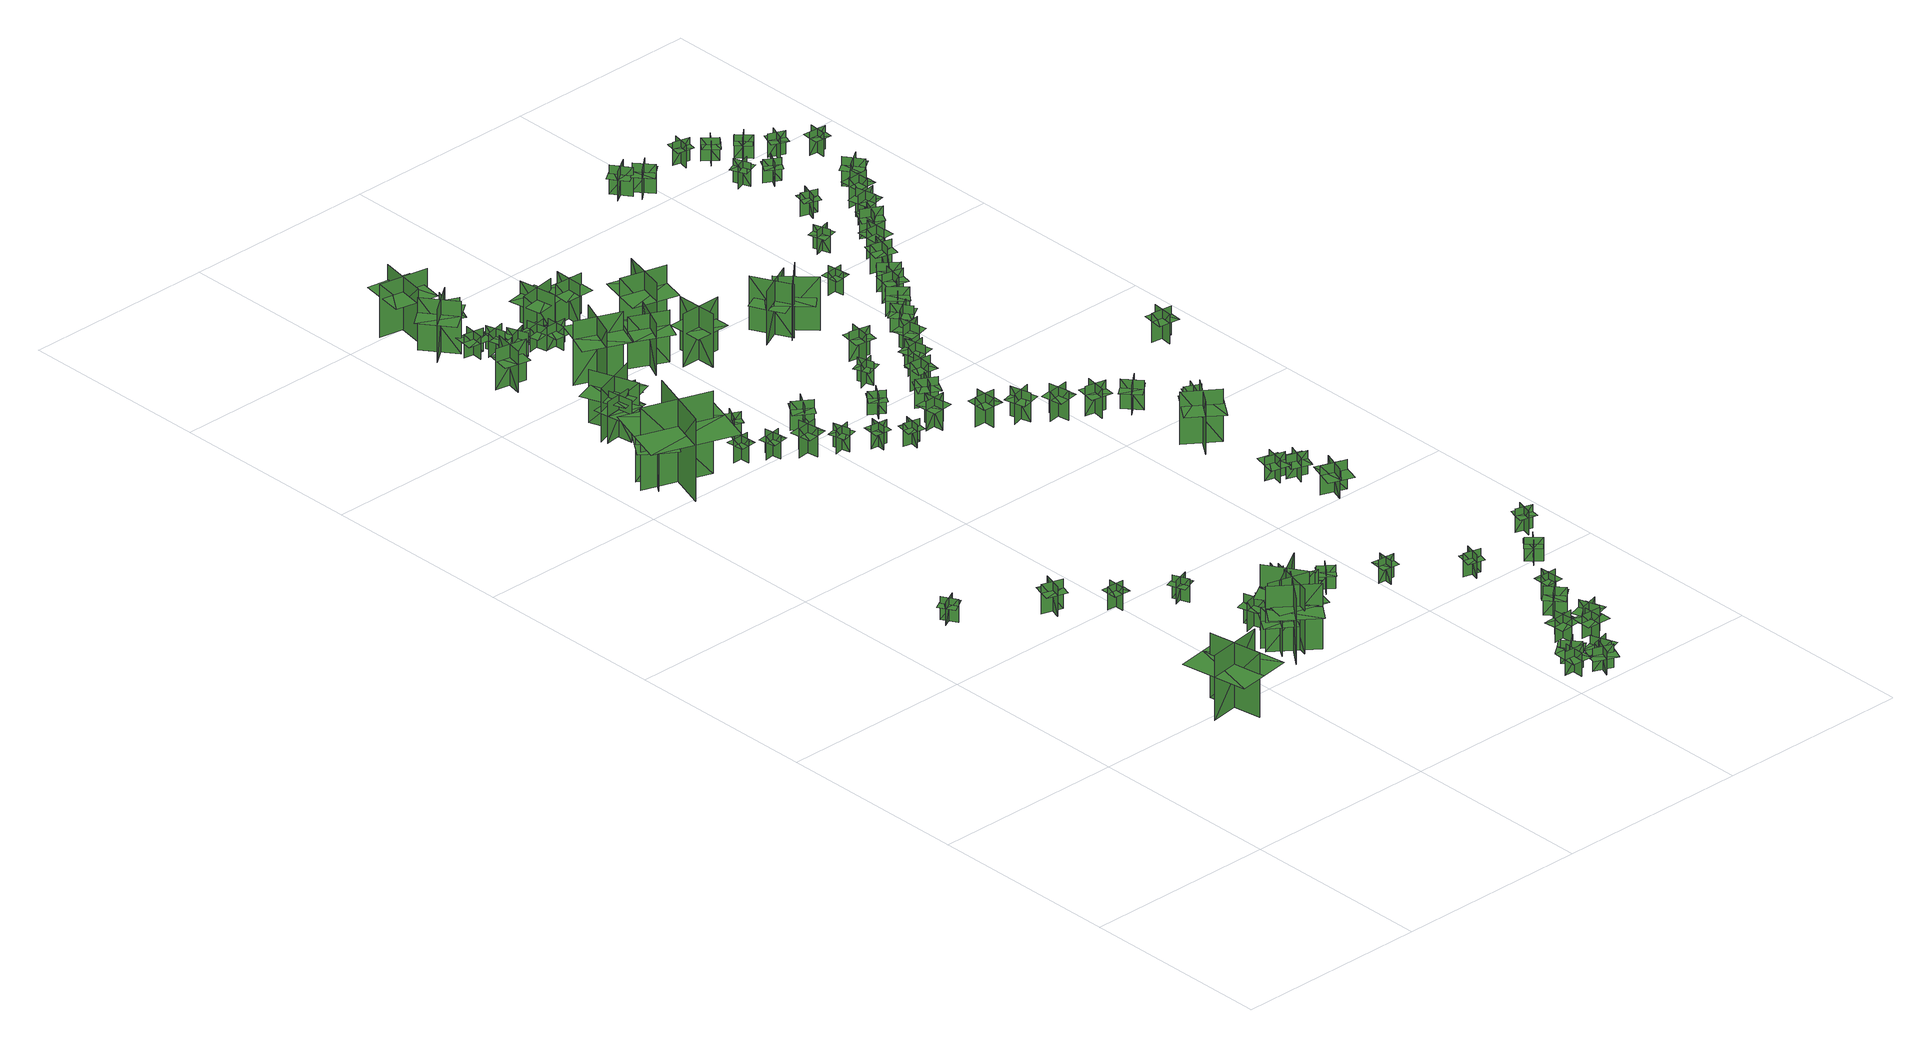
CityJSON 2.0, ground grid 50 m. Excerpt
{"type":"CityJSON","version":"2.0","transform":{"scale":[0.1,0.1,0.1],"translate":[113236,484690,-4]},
"CityObjects":{
"tree1":{"type":"SolitaryVegetationObject","geometry":[{"type":"MultiSurface","lod":"1","boundaries":[[[0,1,2]],[[0,2,3]],[[4,5,6]],[[4,6,7]],[[8,9,10]],[[8,10,11]],[[8,11,12]],[[8,12,13]]]}]},
"tree2":{"type":"SolitaryVegetationObject","geometry":[{"type":"MultiSurface","lod":"1","boundaries":[[[14,15,16]],[[14,16,17]],[[18,19,20]],[[18,20,21]],[[22,23,24]],[[22,24,25]],[[22,25,26]],[[22,26,27]]]}]},
"tree3":{"type":"SolitaryVegetationObject","geometry":[{"type":"MultiSurface","lod":"1","boundaries":[[[28,29,30]],[[28,30,31]],[[32,33,34]],[[32,34,35]],[[36,37,38]],[[36,38,39]],[[36,39,40]],[[36,40,41]]]}]},
"tree4":{"type":"SolitaryVegetationObject","geometry":[{"type":"MultiSurface","lod":"1","boundaries":[[[42,43,44]],[[42,44,45]],[[46,47,48]],[[46,48,49]],[[50,51,52]],[[50,52,53]],[[50,53,54]],[[50,54,55]]]}]},
"tree5":{"type":"SolitaryVegetationObject","geometry":[{"type":"MultiSurface","lod":"1","boundaries":[[[56,57,58]],[[56,58,59]],[[60,61,62]],[[60,62,63]],[[64,65,66]],[[64,66,67]],[[64,67,68]],[[64,68,69]]]}]},
"tree6":{"type":"SolitaryVegetationObject","geometry":[{"type":"MultiSurface","lod":"1","boundaries":[[[70,71,72]],[[70,72,73]],[[74,75,76]],[[74,76,77]],[[78,79,80]],[[78,80,81]],[[78,81,82]],[[78,82,83]]]}]},
"tree7":{"type":"SolitaryVegetationObject","geometry":[{"type":"MultiSurface","lod":"1","boundaries":[[[84,85,86]],[[84,86,87]],[[88,89,90]],[[88,90,91]],[[92,93,94]],[[92,94,95]],[[92,93,96]],[[92,96,97]]]}]},
"tree8":{"type":"SolitaryVegetationObject","geometry":[{"type":"MultiSurface","lod":"1","boundaries":[[[98,99,100]],[[98,100,101]],[[102,103,104]],[[102,104,105]],[[106,107,108]],[[106,108,109]],[[106,107,110]],[[106,110,111]]]}]},
"tree9":{"type":"SolitaryVegetationObject","geometry":[{"type":"MultiSurface","lod":"1","boundaries":[[[112,113,114]],[[112,114,115]],[[116,117,118]],[[116,118,119]],[[120,121,122]],[[120,122,123]],[[120,123,124]],[[120,124,125]]]}]},
"tree10":{"type":"SolitaryVegetationObject","geometry":[{"type":"MultiSurface","lod":"1","boundaries":[[[126,127,128]],[[126,128,129]],[[130,131,132]],[[130,132,133]],[[134,135,136]],[[134,136,137]],[[134,135,138]],[[134,138,139]]]}]},
"tree11":{"type":"SolitaryVegetationObject","geometry":[{"type":"MultiSurface","lod":"1","boundaries":[[[140,141,142]],[[140,142,143]],[[144,145,146]],[[144,146,147]],[[148,149,150]],[[148,150,151]],[[148,151,152]],[[148,152,153]]]}]},
"tree12":{"type":"SolitaryVegetationObject","geometry":[{"type":"MultiSurface","lod":"1","boundaries":[[[154,155,156]],[[154,156,157]],[[158,159,160]],[[158,160,161]],[[162,163,164]],[[162,164,165]],[[162,163,166]],[[162,166,167]]]}]},
"tree13":{"type":"SolitaryVegetationObject","geometry":[{"type":"MultiSurface","lod":"1","boundaries":[[[168,169,170]],[[168,170,171]],[[172,173,174]],[[172,174,175]],[[176,177,178]],[[176,178,179]],[[176,179,180]],[[176,180,181]]]}]},
"tree14":{"type":"SolitaryVegetationObject","geometry":[{"type":"MultiSurface","lod":"1","boundaries":[[[182,183,184]],[[182,184,185]],[[186,187,188]],[[186,188,189]],[[190,191,192]],[[190,192,193]],[[190,191,194]],[[190,194,195]]]}]},
"tree15":{"type":"SolitaryVegetationObject","geometry":[{"type":"MultiSurface","lod":"1","boundaries":[[[196,197,198]],[[196,198,199]],[[200,201,202]],[[200,202,203]],[[204,205,206]],[[204,206,207]],[[204,207,208]],[[204,208,209]]]}]},
"tree16":{"type":"SolitaryVegetationObject","geometry":[{"type":"MultiSurface","lod":"1","boundaries":[[[210,211,212]],[[210,212,213]],[[214,215,216]],[[214,216,217]],[[218,219,220]],[[218,220,221]],[[218,221,222]],[[218,222,223]]]}]},
"tree17":{"type":"SolitaryVegetationObject","geometry":[{"type":"MultiSurface","lod":"1","boundaries":[[[224,225,226]],[[224,226,227]],[[228,229,230]],[[228,230,231]],[[232,233,234]],[[232,234,235]],[[232,235,236]],[[232,236,237]]]}]},
"tree18":{"type":"SolitaryVegetationObject","geometry":[{"type":"MultiSurface","lod":"1","boundaries":[[[238,239,240]],[[238,240,241]],[[242,243,244]],[[242,244,245]],[[246,247,248]],[[246,248,249]],[[246,249,250]],[[246,250,251]]]}]},
"tree19":{"type":"SolitaryVegetationObject","geometry":[{"type":"MultiSurface","lod":"1","boundaries":[[[252,253,254]],[[252,254,255]],[[256,257,258]],[[256,258,259]],[[260,261,262]],[[260,262,263]],[[260,263,264]],[[260,264,265]]]}]},
"tree20":{"type":"SolitaryVegetationObject","geometry":[{"type":"MultiSurface","lod":"1","boundaries":[[[266,267,268]],[[266,268,269]],[[270,271,272]],[[270,272,273]],[[274,275,276]],[[274,276,277]],[[274,277,278]],[[274,278,279]]]}]},
"tree21":{"type":"SolitaryVegetationObject","geometry":[{"type":"MultiSurface","lod":"1","boundaries":[[[280,281,282]],[[280,282,283]],[[284,285,286]],[[284,286,287]],[[288,289,290]],[[288,290,291]],[[288,291,292]],[[288,292,293]]]}]},
"tree22":{"type":"SolitaryVegetationObject","geometry":[{"type":"MultiSurface","lod":"1","boundaries":[[[294,295,296]],[[294,296,297]],[[298,299,300]],[[298,300,301]],[[302,303,304]],[[302,304,305]],[[302,305,306]],[[302,306,307]]]}]},
"tree23":{"type":"SolitaryVegetationObject","geometry":[{"type":"MultiSurface","lod":"1","boundaries":[[[308,309,310]],[[308,310,311]],[[312,313,314]],[[312,314,315]],[[316,317,318]],[[316,318,319]],[[316,319,320]],[[316,320,321]]]}]},
"tree24":{"type":"SolitaryVegetationObject","geometry":[{"type":"MultiSurface","lod":"1","boundaries":[[[322,323,324]],[[322,324,325]],[[326,327,328]],[[326,328,329]],[[330,331,332]],[[330,332,333]],[[330,333,334]],[[330,334,335]]]}]},
"tree25":{"type":"SolitaryVegetationObject","geometry":[{"type":"MultiSurface","lod":"1","boundaries":[[[336,337,338]],[[336,338,339]],[[340,341,342]],[[340,342,343]],[[344,345,346]],[[344,346,347]],[[344,347,348]],[[344,348,349]]]}]},
"tree26":{"type":"SolitaryVegetationObject","geometry":[{"type":"MultiSurface","lod":"1","boundaries":[[[350,351,352]],[[350,352,353]],[[354,355,356]],[[354,356,357]],[[358,359,360]],[[358,360,361]],[[358,361,362]],[[358,362,363]]]}]},
"tree27":{"type":"SolitaryVegetationObject","geometry":[{"type":"MultiSurface","lod":"1","boundaries":[[[364,365,366]],[[364,366,367]],[[368,369,370]],[[368,370,371]],[[372,373,374]],[[372,374,375]],[[372,375,376]],[[372,376,377]]]}]},
"tree28":{"type":"SolitaryVegetationObject","geometry":[{"type":"MultiSurface","lod":"1","boundaries":[[[378,379,380]],[[378,380,381]],[[382,383,384]],[[382,384,385]],[[386,387,388]],[[386,388,389]],[[386,389,390]],[[386,390,391]]]}]},
"tree29":{"type":"SolitaryVegetationObject","geometry":[{"type":"MultiSurface","lod":"1","boundaries":[[[392,393,394]],[[392,394,395]],[[396,397,398]],[[396,398,399]],[[400,401,402]],[[400,402,403]],[[400,403,404]],[[400,404,405]]]}]},
"tree30":{"type":"SolitaryVegetationObject","geometry":[{"type":"MultiSurface","lod":"1","boundaries":[[[406,407,408]],[[406,408,409]],[[410,411,412]],[[410,412,413]],[[414,415,416]],[[414,416,417]],[[414,417,418]],[[414,418,419]]]}]},
"tree31":{"type":"SolitaryVegetationObject","geometry":[{"type":"MultiSurface","lod":"1","boundaries":[[[420,421,422]],[[420,422,423]],[[424,425,426]],[[424,426,427]],[[428,429,430]],[[428,430,431]],[[428,431,432]],[[428,432,433]]]}]},
"tree32":{"type":"SolitaryVegetationObject","geometry":[{"type":"MultiSurface","lod":"1","boundaries":[[[434,435,436]],[[434,436,437]],[[438,439,440]],[[438,440,441]],[[442,443,444]],[[442,444,445]],[[442,445,446]],[[442,446,447]]]}]},
"tree33":{"type":"SolitaryVegetationObject","geometry":[{"type":"MultiSurface","lod":"1","boundaries":[[[448,449,450]],[[448,450,451]],[[452,453,454]],[[452,454,455]],[[456,457,458]],[[456,458,459]],[[456,459,460]],[[456,460,461]]]}]},
"tree34":{"type":"SolitaryVegetationObject","geometry":[{"type":"MultiSurface","lod":"1","boundaries":[[[462,463,464]],[[462,464,465]],[[466,467,468]],[[466,468,469]],[[470,471,472]],[[470,472,473]],[[470,473,474]],[[470,474,475]]]}]},
"tree35":{"type":"SolitaryVegetationObject","geometry":[{"type":"MultiSurface","lod":"1","boundaries":[[[476,477,478]],[[476,478,479]],[[480,481,482]],[[480,482,483]],[[484,485,486]],[[484,486,487]],[[484,487,488]],[[484,488,489]]]}]},
"tree36":{"type":"SolitaryVegetationObject","geometry":[{"type":"MultiSurface","lod":"1","boundaries":[[[490,491,492]],[[490,492,493]],[[494,495,496]],[[494,496,497]],[[498,499,500]],[[498,500,501]],[[498,501,502]],[[498,502,503]]]}]},
"tree37":{"type":"SolitaryVegetationObject","geometry":[{"type":"MultiSurface","lod":"1","boundaries":[[[504,505,506]],[[504,506,507]],[[508,509,510]],[[508,510,511]],[[512,513,514]],[[512,514,515]],[[512,515,516]],[[512,516,517]]]}]},
"tree38":{"type":"SolitaryVegetationObject","geometry":[{"type":"MultiSurface","lod":"1","boundaries":[[[518,519,520]],[[518,520,521]],[[522,523,524]],[[522,524,525]],[[526,527,528]],[[526,528,529]],[[526,529,530]],[[526,530,531]]]}]},
"tree39":{"type":"SolitaryVegetationObject","geometry":[{"type":"MultiSurface","lod":"1","boundaries":[[[532,533,534]],[[532,534,535]],[[536,537,538]],[[536,538,539]],[[540,541,542]],[[540,542,543]],[[540,543,544]],[[540,544,545]]]}]},
"tree40":{"type":"SolitaryVegetationObject","geometry":[{"type":"MultiSurface","lod":"1","boundaries":[[[546,547,548]],[[546,548,549]],[[550,551,552]],[[550,552,553]],[[554,555,556]],[[554,556,557]],[[554,557,558]],[[554,558,559]]]}]},
"tree41":{"type":"SolitaryVegetationObject","geometry":[{"type":"MultiSurface","lod":"1","boundaries":[[[560,561,562]],[[560,562,563]],[[564,565,566]],[[564,566,567]],[[568,569,570]],[[568,570,571]],[[568,571,572]],[[568,572,573]]]}]},
"tree42":{"type":"SolitaryVegetationObject","geometry":[{"type":"MultiSurface","lod":"1","boundaries":[[[574,575,576]],[[574,576,577]],[[578,579,580]],[[578,580,581]],[[582,583,584]],[[582,584,585]],[[582,585,586]],[[582,586,587]]]}]},
"tree43":{"type":"SolitaryVegetationObject","geometry":[{"type":"MultiSurface","lod":"1","boundaries":[[[588,589,590]],[[588,590,591]],[[592,593,594]],[[592,594,595]],[[596,597,598]],[[596,598,599]],[[596,599,600]],[[596,600,601]]]}]},
"tree44":{"type":"SolitaryVegetationObject","geometry":[{"type":"MultiSurface","lod":"1","boundaries":[[[602,603,604]],[[602,604,605]],[[606,607,608]],[[606,608,609]],[[610,611,612]],[[610,612,613]],[[610,613,614]],[[610,614,615]]]}]},
"tree45":{"type":"SolitaryVegetationObject","geometry":[{"type":"MultiSurface","lod":"1","boundaries":[[[616,617,618]],[[616,618,619]],[[620,621,622]],[[620,622,623]],[[624,625,626]],[[624,626,627]],[[624,627,628]],[[624,628,629]]]}]},
"tree46":{"type":"SolitaryVegetationObject","geometry":[{"type":"MultiSurface","lod":"1","boundaries":[[[630,631,632]],[[630,632,633]],[[634,635,636]],[[634,636,637]],[[638,639,640]],[[638,640,641]],[[638,641,642]],[[638,642,643]]]}]},
"tree47":{"type":"SolitaryVegetationObject","geometry":[{"type":"MultiSurface","lod":"1","boundaries":[[[644,645,646]],[[644,646,647]],[[648,649,650]],[[648,650,651]],[[652,653,654]],[[652,654,655]],[[652,655,656]],[[652,656,657]]]}]},
"tree48":{"type":"SolitaryVegetationObject","geometry":[{"type":"MultiSurface","lod":"1","boundaries":[[[658,659,660]],[[658,660,661]],[[662,663,664]],[[662,664,665]],[[666,667,668]],[[666,668,669]],[[666,669,670]],[[666,670,671]]]}]},
"tree49":{"type":"SolitaryVegetationObject","geometry":[{"type":"MultiSurface","lod":"1","boundaries":[[[672,673,674]],[[672,674,675]],[[676,677,678]],[[676,678,679]],[[680,681,682]],[[680,682,683]],[[680,683,684]],[[680,684,685]]]}]},
"tree50":{"type":"SolitaryVegetationObject","geometry":[{"type":"MultiSurface","lod":"1","boundaries":[[[686,687,688]],[[686,688,689]],[[690,691,692]],[[690,692,693]],[[694,695,696]],[[694,696,697]],[[694,697,698]],[[694,698,699]]]}]},
"tree51":{"type":"SolitaryVegetationObject","geometry":[{"type":"MultiSurface","lod":"1","boundaries":[[[700,701,702]],[[700,702,703]],[[704,705,706]],[[704,706,707]],[[708,709,710]],[[708,710,711]],[[708,711,712]],[[708,712,713]]]}]},
"tree52":{"type":"SolitaryVegetationObject","geometry":[{"type":"MultiSurface","lod":"1","boundaries":[[[714,715,716]],[[714,716,717]],[[718,719,720]],[[718,720,721]],[[722,723,724]],[[722,724,725]],[[722,725,726]],[[722,726,727]]]}]},
"tree53":{"type":"SolitaryVegetationObject","geometry":[{"type":"MultiSurface","lod":"1","boundaries":[[[728,729,730]],[[728,730,731]],[[732,733,734]],[[732,734,735]],[[736,737,738]],[[736,738,739]],[[736,740,741]],[[736,741,737]]]}]},
"tree54":{"type":"SolitaryVegetationObject","geometry":[{"type":"MultiSurface","lod":"1","boundaries":[[[742,743,744]],[[742,744,745]],[[746,747,748]],[[746,748,749]],[[750,751,752]],[[750,752,753]],[[750,753,754]],[[750,754,755]]]}]},
"tree55":{"type":"SolitaryVegetationObject","geometry":[{"type":"MultiSurface","lod":"1","boundaries":[[[756,757,758]],[[756,758,759]],[[760,761,762]],[[760,762,763]],[[764,765,766]],[[764,766,767]],[[764,767,768]],[[764,768,769]]]}]},
"tree56":{"type":"SolitaryVegetationObject","geometry":[{"type":"MultiSurface","lod":"1","boundaries":[[[770,771,772]],[[770,772,773]],[[774,775,776]],[[774,776,777]],[[778,779,780]],[[778,780,781]],[[778,781,782]],[[778,782,783]]]}]},
"tree57":{"type":"SolitaryVegetationObject","geometry":[{"type":"MultiSurface","lod":"1","boundaries":[[[784,785,786]],[[784,786,787]],[[788,789,790]],[[788,790,791]],[[792,793,794]],[[792,794,795]],[[792,795,796]],[[792,796,797]]]}]},
"tree58":{"type":"SolitaryVegetationObject","geometry":[{"type":"MultiSurface","lod":"1","boundaries":[[[798,799,800]],[[798,800,801]],[[802,803,804]],[[802,804,805]],[[806,807,808]],[[806,808,809]],[[806,809,810]],[[806,810,811]]]}]},
"tree59":{"type":"SolitaryVegetationObject","geometry":[{"type":"MultiSurface","lod":"1","boundaries":[[[812,813,814]],[[812,814,815]],[[816,817,818]],[[816,818,819]],[[820,821,822]],[[820,822,823]],[[820,823,824]],[[820,824,825]]]}]},
"tree60":{"type":"SolitaryVegetationObject","geometry":[{"type":"MultiSurface","lod":"1","boundaries":[[[826,827,828]],[[826,828,829]],[[830,831,832]],[[830,832,833]],[[834,835,836]],[[834,836,837]],[[834,837,838]],[[834,838,839]]]}]},
"tree61":{"type":"SolitaryVegetationObject","geometry":[{"type":"MultiSurface","lod":"1","boundaries":[[[840,841,842]],[[840,842,843]],[[844,845,846]],[[844,846,847]],[[848,849,850]],[[848,850,851]],[[848,851,852]],[[848,852,853]]]}]},
"tree62":{"type":"SolitaryVegetationObject","geometry":[{"type":"MultiSurface","lod":"1","boundaries":[[[854,855,856]],[[854,856,857]],[[858,859,860]],[[858,860,861]],[[862,863,864]],[[862,864,865]],[[862,865,866]],[[862,866,867]]]}]},
"tree63":{"type":"SolitaryVegetationObject","geometry":[{"type":"MultiSurface","lod":"1","boundaries":[[[868,869,870]],[[868,870,871]],[[872,873,874]],[[872,874,875]],[[876,877,878]],[[876,878,879]],[[876,879,880]],[[876,880,881]]]}]},
"tree64":{"type":"SolitaryVegetationObject","geometry":[{"type":"MultiSurface","lod":"1","boundaries":[[[882,883,884]],[[882,884,885]],[[886,887,888]],[[886,888,889]],[[890,891,892]],[[890,892,893]],[[890,893,894]],[[890,894,895]]]}]},
"tree65":{"type":"SolitaryVegetationObject","geometry":[{"type":"MultiSurface","lod":"1","boundaries":[[[896,897,898]],[[896,898,899]],[[900,901,902]],[[900,902,903]],[[904,905,906]],[[904,906,907]],[[904,907,908]],[[904,908,909]]]}]},
"tree66":{"type":"SolitaryVegetationObject","geometry":[{"type":"MultiSurface","lod":"1","boundaries":[[[910,911,912]],[[910,912,913]],[[914,915,916]],[[914,916,917]],[[918,919,920]],[[918,920,921]],[[918,922,923]],[[918,923,919]]]}]},
"tree67":{"type":"SolitaryVegetationObject","geometry":[{"type":"MultiSurface","lod":"1","boundaries":[[[924,925,926]],[[924,926,927]],[[928,929,930]],[[928,930,931]],[[932,933,934]],[[932,934,935]],[[932,935,936]],[[932,936,937]]]}]},
"tree68":{"type":"SolitaryVegetationObject","geometry":[{"type":"MultiSurface","lod":"1","boundaries":[[[938,939,940]],[[938,940,941]],[[942,943,944]],[[942,944,945]],[[946,947,948]],[[946,948,949]],[[946,949,950]],[[946,950,951]]]}]},
"tree69":{"type":"SolitaryVegetationObject","geometry":[{"type":"MultiSurface","lod":"1","boundaries":[[[952,953,954]],[[952,954,955]],[[956,957,958]],[[956,958,959]],[[960,961,962]],[[960,962,963]],[[960,964,965]],[[960,965,961]]]}]},
"tree70":{"type":"SolitaryVegetationObject","geometry":[{"type":"MultiSurface","lod":"1","boundaries":[[[966,967,968]],[[966,968,969]],[[970,971,972]],[[970,972,973]],[[974,975,976]],[[974,976,977]],[[974,977,978]],[[974,978,979]]]}]},
"tree71":{"type":"SolitaryVegetationObject","geometry":[{"type":"MultiSurface","lod":"1","boundaries":[[[980,981,982]],[[980,982,983]],[[984,985,986]],[[984,986,987]],[[988,989,990]],[[988,990,991]],[[988,991,992]],[[988,992,993]]]}]},
"tree72":{"type":"SolitaryVegetationObject","geometry":[{"type":"MultiSurface","lod":"1","boundaries":[[[994,995,996]],[[994,996,997]],[[998,999,1000]],[[998,1000,1001]],[[1002,1003,1004]],[[1002,1004,1005]],[[1002,1005,1006]],[[1002,1006,1007]]]}]},
"tree73":{"type":"SolitaryVegetationObject","geometry":[{"type":"MultiSurface","lod":"1","boundaries":[[[1008,1009,1010]],[[1008,1010,1011]],[[1012,1013,1014]],[[1012,1014,1015]],[[1016,1017,1018]],[[1016,1018,1019]],[[1016,1019,1020]],[[1016,1020,1021]]]}]},
"tree74":{"type":"SolitaryVegetationObject","geometry":[{"type":"MultiSurface","lod":"1","boundaries":[[[1022,1023,1024]],[[1022,1024,1025]],[[1026,1027,1028]],[[1026,1028,1029]],[[1030,1031,1032]],[[1030,1032,1033]],[[1030,1033,1034]],[[1030,1034,1035]]]}]},
"tree75":{"type":"SolitaryVegetationObject","geometry":[{"type":"MultiSurface","lod":"1","boundaries":[[[1036,1037,1038]],[[1036,1038,1039]],[[1040,1041,1042]],[[1040,1042,1043]],[[1044,1045,1046]],[[1044,1046,1047]],[[1044,1047,1048]],[[1044,1048,1049]]]}]},
"tree76":{"type":"SolitaryVegetationObject","geometry":[{"type":"MultiSurface","lod":"1","boundaries":[[[1050,1051,1052]],[[1050,1052,1053]],[[1054,1055,1056]],[[1054,1056,1057]],[[1058,1059,1060]],[[1058,1060,1061]],[[1058,1061,1062]],[[1058,1062,1063]]]}]},
"tree77":{"type":"SolitaryVegetationObject","geometry":[{"type":"MultiSurface","lod":"1","boundaries":[[[1064,1065,1066]],[[1064,1066,1067]],[[1068,1069,1070]],[[1068,1070,1071]],[[1072,1073,1074]],[[1072,1074,1075]],[[1072,1075,1076]],[[1072,1076,1077]]]}]},
"tree78":{"type":"SolitaryVegetationObject","geometry":[{"type":"MultiSurface","lod":"1","boundaries":[[[1078,1079,1080]],[[1078,1080,1081]],[[1082,1083,1084]],[[1082,1084,1085]],[[1086,1087,1088]],[[1086,1088,1089]],[[1086,1089,1090]],[[1086,1090,1091]]]}]},
"tree79":{"type":"SolitaryVegetationObject","geometry":[{"type":"MultiSurface","lod":"1","boundaries":[[[1092,1093,1094]],[[1092,1094,1095]],[[1096,1097,1098]],[[1096,1098,1099]],[[1100,1101,1102]],[[1100,1102,1103]],[[1100,1103,1104]],[[1100,1104,1105]]]}]},
"tree80":{"type":"SolitaryVegetationObject","geometry":[{"type":"MultiSurface","lod":"1","boundaries":[[[1106,1107,1108]],[[1106,1108,1109]],[[1110,1111,1112]],[[1110,1112,1113]],[[1114,1115,1116]],[[1114,1116,1117]],[[1114,1117,1118]],[[1114,1118,1119]]]}]},
"tree81":{"type":"SolitaryVegetationObject","geometry":[{"type":"MultiSurface","lod":"1","boundaries":[[[1120,1121,1122]],[[1120,1122,1123]],[[1124,1125,1126]],[[1124,1126,1127]],[[1128,1129,1130]],[[1128,1130,1131]],[[1128,1131,1132]],[[1128,1132,1133]]]}]},
"tree82":{"type":"SolitaryVegetationObject","geometry":[{"type":"MultiSurface","lod":"1","boundaries":[[[1134,1135,1136]],[[1134,1136,1137]],[[1138,1139,1140]],[[1138,1140,1141]],[[1142,1143,1144]],[[1142,1144,1145]],[[1142,1145,1146]],[[1142,1146,1147]]]}]},
"tree83":{"type":"SolitaryVegetationObject","geometry":[{"type":"MultiSurface","lod":"1","boundaries":[[[1148,1149,1150]],[[1148,1150,1151]],[[1152,1153,1154]],[[1152,1154,1155]],[[1156,1157,1158]],[[1156,1158,1159]],[[1156,1159,1160]],[[1156,1160,1161]]]}]},
"tree84":{"type":"SolitaryVegetationObject","geometry":[{"type":"MultiSurface","lod":"1","boundaries":[[[1162,1163,1164]],[[1162,1164,1165]],[[1166,1167,1168]],[[1166,1168,1169]],[[1170,1171,1172]],[[1170,1172,1173]],[[1170,1173,1174]],[[1170,1174,1175]]]}]},
"tree85":{"type":"SolitaryVegetationObject","geometry":[{"type":"MultiSurface","lod":"1","boundaries":[[[1176,1177,1178]],[[1176,1178,1179]],[[1180,1181,1182]],[[1180,1182,1183]],[[1184,1185,1186]],[[1184,1186,1187]],[[1184,1187,1188]],[[1184,1188,1189]]]}]},
"tree86":{"type":"SolitaryVegetationObject","geometry":[{"type":"MultiSurface","lod":"1","boundaries":[[[1190,1191,1192]],[[1190,1192,1193]],[[1194,1195,1196]],[[1194,1196,1197]],[[1198,1199,1200]],[[1198,1200,1201]],[[1198,1201,1202]],[[1198,1202,1203]]]}]},
"tree87":{"type":"SolitaryVegetationObject","geometry":[{"type":"MultiSurface","lod":"1","boundaries":[[[1204,1205,1206]],[[1204,1206,1207]],[[1208,1209,1210]],[[1208,1210,1211]],[[1212,1213,1214]],[[1212,1214,1215]],[[1212,1215,1216]],[[1212,1216,1217]]]}]},
"tree88":{"type":"SolitaryVegetationObject","geometry":[{"type":"MultiSurface","lod":"1","boundaries":[[[1218,1219,1220]],[[1218,1220,1221]],[[1222,1223,1224]],[[1222,1224,1225]],[[1226,1227,1228]],[[1226,1228,1229]],[[1226,1229,1230]],[[1226,1230,1231]]]}]},
"tree89":{"type":"SolitaryVegetationObject","geometry":[{"type":"MultiSurface","lod":"1","boundaries":[[[1232,1233,1234]],[[1232,1234,1235]],[[1236,1237,1238]],[[1236,1238,1239]],[[1240,1241,1242]],[[1240,1242,1243]],[[1240,1243,1244]],[[1240,1244,1245]]]}]},
"tree90":{"type":"SolitaryVegetationObject","geometry":[{"type":"MultiSurface","lod":"1","boundaries":[[[1246,1247,1248]],[[1246,1248,1249]],[[1250,1251,1252]],[[1250,1252,1253]],[[1254,1255,1256]],[[1254,1256,1257]],[[1254,1257,1258]],[[1254,1258,1259]]]}]},
"tree91":{"type":"SolitaryVegetationObject","geometry":[{"type":"MultiSurface","lod":"1","boundaries":[[[1260,1261,1262]],[[1260,1262,1263]],[[1264,1265,1266]],[[1264,1266,1267]],[[1268,1269,1270]],[[1268,1270,1271]],[[1268,1271,1272]],[[1268,1272,1273]]]}]},
"tree92":{"type":"SolitaryVegetationObject","geometry":[{"type":"MultiSurface","lod":"1","boundaries":[[[1274,1275,1276]],[[1274,1276,1277]],[[1278,1279,1280]],[[1278,1280,1281]],[[1282,1283,1284]],[[1282,1284,1285]],[[1282,1285,1286]],[[1282,1286,1287]]]}]},
"tree93":{"type":"SolitaryVegetationObject","geometry":[{"type":"MultiSurface","lod":"1","boundaries":[[[1288,1289,1290]],[[1288,1290,1291]],[[1292,1293,1294]],[[1292,1294,1295]],[[1296,1297,1298]],[[1296,1298,1299]],[[1296,1299,1300]],[[1296,1300,1301]]]}]},
"tree94":{"type":"SolitaryVegetationObject","geometry":[{"type":"MultiSurface","lod":"1","boundaries":[[[1302,1303,1304]],[[1302,1304,1305]],[[1306,1307,1308]],[[1306,1308,1309]],[[1310,1311,1312]],[[1310,1312,1313]],[[1310,1313,1314]],[[1310,1314,1315]]]}]},
"tree95":{"type":"SolitaryVegetationObject","geometry":[{"type":"MultiSurface","lod":"1","boundaries":[[[1316,1317,1318]],[[1316,1318,1319]],[[1320,1321,1322]],[[1320,1322,1323]],[[1324,1325,1326]],[[1324,1326,1327]],[[1324,1327,1328]],[[1324,1328,1329]]]}]},
"tree96":{"type":"SolitaryVegetationObject","geometry":[{"type":"MultiSurface","lod":"1","boundaries":[[[1330,1331,1332]],[[1330,1332,1333]],[[1334,1335,1336]],[[1334,1336,1337]],[[1338,1339,1340]],[[1338,1340,1341]],[[1338,1341,1342]],[[1338,1342,1343]]]}]},
"tree97":{"type":"SolitaryVegetationObject","geometry":[{"type":"MultiSurface","lod":"1","boundaries":[[[1344,1345,1346]],[[1344,1346,1347]],[[1348,1349,1350]],[[1348,1350,1351]],[[1352,1353,1354]],[[1352,1354,1355]],[[1352,1355,1356]],[[1352,1356,1357]]]}]},
"tree98":{"type":"SolitaryVegetationObject","geometry":[{"type":"MultiSurface","lod":"1","boundaries":[[[1358,1359,1360]],[[1358,1360,1361]],[[1362,1363,1364]],[[1362,1364,1365]],[[1366,1367,1368]],[[1366,1368,1369]],[[1366,1369,1370]],[[1366,1370,1371]]]}]},
"tree99":{"type":"SolitaryVegetationObject","geometry":[{"type":"MultiSurface","lod":"1","boundaries":[[[1372,1373,1374]],[[1372,1374,1375]],[[1376,1377,1378]],[[1376,1378,1379]],[[1380,1381,1382]],[[1380,1382,1383]],[[1380,1383,1384]],[[1380,1384,1385]]]}]}
},
"vertices":[
[142,1205,24],[164,1166,24],[164,1166,85],[142,1205,85],[134,1177,24],[173,1198,24],[173,1198,85],[134,1177,85],[134,1177,68],[145,1157,68],[184,1179,68],[173,1198,68],[162,1218,68],[123,1196,68],
[317,484,0],[317,484,171],[463,507,171],[463,507,0],[378,563,0],[378,563,171],[399,423,171],[399,423,0],[374,585,115],[301,573,115],[329,399,115],[401,410,115],[474,422,115],[447,596,115],
[346,1032,24],[363,1085,24],[363,1085,101],[346,1032,101],[379,1049,24],[326,1066,24],[326,1066,101],[379,1049,101],[379,1049,79],[387,1075,79],[335,1092,79],[326,1066,79],[318,1040,79],[370,1023,79],
[65,2127,17],[145,2068,17],[145,2068,155],[65,2127,155],[74,2061,17],[133,2142,17],[133,2142,155],[74,2061,155],[74,2061,117],[115,2032,117],[173,2112,117],[133,2142,117],[93,2171,117],[34,2090,117],
[167,2150,16],[167,2150,234],[106,1973,234],[106,1973,16],[220,2036,16],[220,2036,234],[50,2094,234],[50,2094,16],[247,2027,163],[277,2115,163],[65,2188,163],[34,2099,163],[4,2011,163],[216,1938,163],
[492,973,23],[448,975,23],[448,975,84],[492,973,84],[473,995,23],[471,950,23],[471,950,84],[473,995,84],[473,995,67],[450,996,67],[448,951,67],[471,950,67],[493,949,67],[495,994,67],
[656,573,19],[588,619,19],[588,619,128],[656,573,128],[645,628,19],[599,560,19],[599,560,128],[645,628,128],[657,576,92],[589,621,92],[566,587,92],[635,541,92],[608,649,92],[676,603,92],
[591,606,15],[694,527,15],[694,527,187],[591,606,187],[603,519,15],[682,621,15],[682,621,187],[603,519,187],[589,602,129],[691,524,129],[731,575,129],[628,654,129],[659,482,129],[557,561,129],
[174,2122,21],[198,2072,21],[198,2072,97],[174,2122,97],[161,2087,21],[211,2111,21],[211,2111,97],[161,2087,97],[161,2087,76],[173,2062,76],[223,2087,76],[211,2111,76],[199,2136,76],[149,2112,76],
[602,611,17],[727,577,17],[727,577,189],[602,611,189],[646,535,17],[680,659,17],[680,659,189],[646,535,189],[601,607,132],[726,573,132],[743,636,132],[618,669,132],[712,523,132],[588,556,132],
[663,703,25],[610,688,25],[610,688,102],[663,703,102],[631,721,25],[646,668,25],[646,668,102],[631,721,102],[631,721,80],[604,713,80],[620,660,80],[646,668,80],[673,676,80],[657,729,80],
[132,2290,20],[213,2302,20],[213,2302,130],[132,2290,130],[176,2257,20],[165,2338,20],[165,2338,130],[176,2257,130],[132,2288,93],[213,2299,93],[208,2340,93],[126,2329,93],[218,2266,93],[136,2255,93],
[590,913,24],[605,872,24],[605,872,85],[590,913,85],[577,887,24],[619,902,24],[619,902,85],[577,887,85],[577,887,68],[585,866,68],[626,881,68],[619,902,68],[611,922,68],[570,908,68],
[643,680,19],[711,571,19],[711,571,192],[643,680,192],[623,594,19],[733,663,19],[733,663,192],[623,594,192],[639,678,134],[708,568,134],[763,603,134],[694,712,134],[664,541,134],[595,650,134],
[255,2357,13],[134,2314,13],[134,2314,153],[255,2357,153],[172,2396,13],[215,2274,13],[215,2274,153],[172,2396,153],[174,2391,114],[121,2372,114],[160,2260,114],[213,2279,114],[266,2298,114],[227,2410,114],
[321,2030,23],[277,2028,23],[277,2028,85],[321,2030,85],[300,2050,23],[302,2006,23],[302,2006,85],[300,2050,85],[300,2050,68],[277,2049,68],[280,2004,68],[302,2006,68],[324,2007,68],[322,2051,68],
[221,2345,9],[221,2345,71],[274,2350,71],[274,2350,9],[245,2372,9],[245,2372,71],[249,2321,71],[249,2321,9],[244,2380,51],[217,2378,51],[223,2314,51],[250,2316,51],[277,2319,51],[271,2382,51],
[121,2648,11],[201,2632,11],[201,2632,119],[121,2648,119],[150,2605,11],[150,2605,119],[167,2685,119],[167,2685,11],[150,2605,85],[183,2598,85],[197,2662,85],[164,2668,85],[130,2675,85],[117,2612,85],
[380,1990,27],[336,1983,27],[336,1983,89],[380,1990,89],[356,2008,27],[363,1964,27],[363,1964,89],[356,2008,89],[356,2008,71],[334,2004,71],[341,1961,71],[363,1964,71],[385,1968,71],[378,2011,71],
[252,2411,16],[252,2411,78],[239,2359,78],[239,2359,16],[270,2380,16],[270,2380,78],[220,2392,78],[220,2392,16],[278,2378,58],[284,2404,58],[222,2419,58],[215,2393,58],[209,2367,58],[272,2352,58],
[365,2137,22],[344,2098,22],[344,2098,84],[365,2137,84],[336,2128,22],[376,2108,22],[376,2108,84],[336,2128,84],[336,2128,66],[326,2109,66],[366,2088,66],[376,2108,66],[386,2128,66],[347,2148,66],
[114,2834,5],[194,2893,5],[194,2893,144],[114,2834,144],[179,2823,5],[120,2904,5],[120,2904,144],[179,2823,144],[179,2823,105],[219,2853,105],[160,2933,105],[120,2904,105],[80,2874,105],[139,2794,105],
[452,1946,26],[397,1939,26],[397,1939,103],[452,1946,103],[423,1969,26],[430,1914,26],[430,1914,103],[423,1969,103],[423,1969,81],[396,1966,81],[403,1911,81],[430,1914,81],[458,1918,81],[451,1973,81],
[771,755,25],[786,797,25],[786,797,86],[771,755,86],[798,768,25],[756,783,25],[756,783,86],[798,768,86],[798,768,69],[805,789,69],[763,804,69],[756,783,69],[749,762,69],[791,747,69],
[285,2376,4],[285,2376,66],[298,2428,66],[298,2428,4],[267,2407,4],[267,2407,66],[317,2395,66],[317,2395,4],[259,2409,46],[253,2383,46],[316,2368,46],[322,2394,46],[328,2420,46],[265,2435,46],
[200,2827,6],[200,2827,68],[193,2774,68],[193,2774,6],[222,2797,6],[222,2797,68],[171,2805,68],[171,2805,6],[229,2796,48],[233,2823,48],[170,2832,48],[166,2805,48],[162,2779,48],[226,2770,48],
[215,2973,11],[88,2996,11],[88,2996,151],[215,2973,151],[162,3048,11],[138,2921,11],[138,2921,151],[162,3048,151],[161,3043,112],[105,3053,112],[84,2937,112],[139,2927,112],[195,2916,112],[216,3033,112],
[222,2874,7],[151,2905,7],[151,2905,115],[222,2874,115],[203,2922,7],[173,2851,7],[173,2851,115],[203,2922,115],[203,2922,85],[168,2937,85],[137,2866,85],[173,2851,85],[208,2836,85],[239,2907,85],
[498,1880,26],[488,1923,26],[488,1923,88],[498,1880,88],[514,1905,26],[471,1895,26],[471,1895,88],[514,1905,88],[514,1905,70],[508,1927,70],[465,1916,70],[471,1895,70],[476,1873,70],[519,1884,70],
[332,2567,15],[285,2455,15],[285,2455,184],[332,2567,184],[257,2537,15],[369,2490,15],[369,2490,184],[257,2537,184],[257,2537,137],[233,2481,137],[346,2434,137],[369,2490,137],[393,2546,137],[280,2593,137],
[1022,75,6],[1022,75,68],[1076,72,68],[1076,72,6],[1049,99,6],[1049,99,68],[1047,47,68],[1047,47,6],[1050,107,48],[1023,108,48],[1020,44,48],[1047,43,48],[1073,41,48],[1077,105,48],
[266,2781,6],[266,2781,68],[214,2769,69],[214,2769,6],[247,2751,6],[247,2751,68],[235,2801,68],[235,2801,6],[249,2743,48],[275,2749,48],[260,2812,48],[234,2805,48],[208,2799,48],[223,2737,48],
[882,720,24],[854,685,24],[854,685,86],[882,720,86],[853,717,24],[887,689,24],[887,689,86],[853,717,86],[853,717,69],[839,699,69],[874,672,69],[887,689,69],[901,707,69],[866,734,69],
[286,2716,1],[286,2716,64],[266,2766,64],[266,2766,1],[253,2731,1],[253,2731,64],[301,2750,64],[301,2750,1],[245,2728,43],[255,2703,43],[315,2727,43],[305,2752,43],[295,2777,43],[235,2753,43],
[1048,87,5],[1048,87,67],[1090,121,67],[1090,121,5],[1053,123,5],[1053,123,67],[1085,83,67],[1085,83,5],[1048,129,47],[1027,112,47],[1067,63,47],[1088,80,47],[1109,97,47],[1068,146,47],
[479,2008,23],[509,2054,23],[509,2054,99],[479,2008,99],[515,2015,23],[469,2045,23],[469,2045,99],[515,2015,99],[515,2015,78],[530,2038,78],[484,2068,78],[469,2045,78],[454,2022,78],[500,1992,78],
[1093,13,5],[1093,13,67],[1114,62,67],[1114,62,5],[1080,46,5],[1080,46,67],[1128,27,67],[1128,27,5],[1073,49,47],[1063,25,47],[1122,0,47],[1132,25,47],[1142,50,47],[1083,74,47],
[541,1855,27],[585,1850,27],[585,1850,89],[541,1855,89],[559,1832,27],[564,1876,27],[564,1876,89],[559,1832,89],[559,1832,72],[581,1830,72],[586,1874,72],[564,1876,72],[542,1878,72],[537,1834,72],
[316,2750,8],[316,2750,70],[326,2697,70],[326,2697,8],[345,2729,8],[345,2729,70],[295,2719,70],[295,2719,8],[353,2730,50],[348,2756,50],[285,2745,50],[290,2718,50],[295,2692,50],[358,2704,50],
[1116,91,4],[1116,91,66],[1133,41,66],[1133,41,4],[1148,75,4],[1148,75,66],[1099,58,66],[1099,58,4],[1155,78,45],[1146,103,45],[1086,82,45],[1095,57,45],[1104,31,45],[1164,52,45],
[328,2697,9],[328,2697,71],[382,2696,71],[382,2696,9],[355,2722,9],[355,2722,71],[354,2670,71],[354,2670,9],[355,2730,50],[328,2730,50],[327,2666,50],[354,2666,50],[380,2665,50],[382,2729,50],
[624,1791,24],[632,1834,24],[632,1834,85],[624,1791,85],[648,1807,24],[605,1816,24],[605,1816,85],[648,1807,85],[648,1807,68],[653,1829,68],[609,1837,68],[605,1816,68],[601,1794,68],[644,1785,68],
[970,635,27],[1014,631,27],[1014,631,89],[970,635,89],[988,612,27],[993,656,27],[993,656,89],[988,612,89],[988,612,72],[1010,610,72],[1015,654,72],[993,656,72],[971,659,72],[966,615,72],
[1132,226,5],[1132,226,67],[1136,173,67],[1136,173,5],[1159,202,5],[1159,202,67],[1108,198,67],[1108,198,5],[1167,203,47],[1165,230,47],[1101,225,47],[1103,198,47],[1105,171,47],[1169,176,47],
[435,2451,5],[478,2541,5],[478,2541,143],[435,2451,143],[498,2473,5],[408,2516,5],[408,2516,143],[498,2473,143],[498,2473,105],[519,2518,105],[429,2561,105],[408,2516,105],[386,2471,105],[476,2428,105],
[381,2728,11],[366,2827,11],[366,2827,120],[381,2728,120],[423,2787,11],[324,2771,11],[324,2771,120],[423,2787,120],[419,2786,89],[412,2829,89],[321,2815,89],[328,2772,89],[335,2729,89],[426,2743,89],
[1190,191,6],[1190,191,68],[1188,138,68],[1188,138,6],[1214,164,6],[1214,164,68],[1163,167,68],[1163,167,6],[1222,164,48],[1223,191,48],[1159,194,48],[1158,167,48],[1157,140,48],[1221,137,48],
[648,1943,24],[673,1979,24],[673,1979,86],[648,1943,86],[677,1948,24],[641,1973,24],[641,1973,86],[677,1948,86],[677,1948,68],[690,1966,68],[653,1991,68],[641,1973,68],[628,1954,68],[665,1930,68],
[1201,295,10],[1159,259,10],[1159,259,87],[1201,295,87],[1164,298,10],[1200,256,10],[1200,256,87],[1164,298,87],[1164,298,65],[1143,280,65],[1179,238,65],[1200,256,65],[1221,274,65],[1185,316,65],
[1216,168,9],[1216,168,71],[1201,219,71],[1201,219,9],[1184,186,9],[1184,186,71],[1234,201,71],[1234,201,9],[1177,184,51],[1184,158,51],[1246,176,51],[1238,202,51],[1231,228,51],[1169,209,51],
[692,1832,23],[748,1836,23],[748,1836,100],[692,1832,100],[720,1808,23],[716,1863,23],[716,1863,100],[720,1808,100],[720,1808,79],[748,1810,79],[743,1865,79],[716,1863,79],[688,1861,79],[693,1805,79],
[453,2723,13],[456,2800,13],[456,2800,120],[453,2723,120],[491,2758,13],[414,2761,13],[414,2761,120],[491,2758,120],[491,2758,90],[493,2796,90],[415,2799,90],[414,2761,90],[412,2722,90],[490,2719,90],
[498,2428,12],[606,2429,12],[606,2429,152],[498,2428,152],[546,2381,12],[546,2381,152],[546,2489,152],[546,2489,12],[505,2432,98],[599,2433,98],[599,2477,98],[504,2476,98],[505,2387,98],[599,2387,98],
[517,2537,10],[549,2655,10],[549,2655,179],[517,2537,179],[588,2578,10],[470,2609,10],[470,2609,179],[588,2578,179],[588,2578,131],[603,2637,131],[486,2668,131],[470,2609,131],[455,2550,131],[572,2519,131],
[1151,503,23],[1163,545,23],[1163,545,85],[1151,503,85],[1177,517,23],[1134,529,23],[1134,529,85],[1177,517,85],[1177,517,67],[1183,539,67],[1140,550,67],[1134,529,67],[1128,507,67],[1171,496,67],
[1227,326,16],[1226,370,16],[1226,370,77],[1227,326,77],[1247,346,16],[1203,346,16],[1203,346,77],[1247,346,77],[1247,346,60],[1247,369,60],[1203,368,60],[1203,346,60],[1203,324,60],[1248,324,60],
[786,1893,25],[738,1920,25],[738,1920,102],[786,1893,102],[776,1928,25],[749,1880,25],[749,1880,102],[776,1928,102],[776,1928,80],[752,1942,80],[725,1894,80],[749,1880,80],[773,1866,80],[801,1915,80],
[840,1766,23],[785,1769,23],[785,1769,100],[840,1766,100],[815,1794,23],[813,1738,23],[813,1738,100],[815,1794,100],[815,1794,78],[788,1795,78],[785,1740,78],[813,1738,78],[840,1737,78],[843,1793,78],
[742,2058,24],[729,2100,24],[729,2100,86],[742,2058,86],[756,2084,24],[714,2070,24],[714,2070,86],[756,2084,86],[756,2084,68],[749,2105,68],[707,2091,68],[714,2070,68],[720,2049,68],[763,2063,68],
[833,1969,29],[778,1976,29],[778,1976,106],[833,1969,106],[810,1998,29],[803,1944,29],[803,1944,106],[810,1998,106],[810,1998,84],[783,2002,84],[776,1947,84],[803,1944,84],[831,1940,84],[838,1995,84],
[891,1698,23],[877,1752,23],[877,1752,100],[891,1698,100],[910,1730,23],[857,1716,23],[857,1716,100],[910,1730,100],[910,1730,78],[903,1757,78],[850,1743,78],[857,1716,78],[863,1689,78],[917,1703,78],
[806,2196,23],[796,2141,23],[796,2141,100],[806,2196,100],[775,2175,23],[830,2165,23],[830,2165,100],[775,2175,100],[775,2175,79],[771,2147,79],[825,2138,79],[830,2165,79],[835,2193,79],[780,2202,79],
[980,1678,23],[925,1670,23],[925,1670,100],[980,1678,100],[950,1700,23],[958,1645,23],[958,1645,100],[950,1700,100],[950,1700,78],[923,1696,78],[931,1641,78],[958,1645,78],[986,1649,78],[978,1704,78],
[1297,501,10],[1330,471,10],[1330,471,72],[1297,501,72],[1299,472,10],[1328,505,10],[1328,505,72],[1299,472,72],[1299,472,55],[1315,457,55],[1345,490,55],[1328,505,55],[1312,520,55],[1282,487,55],
[857,2011,26],[845,2065,26],[845,2065,102],[857,2011,102],[877,2042,26],[823,2031,26],[823,2031,102],[877,2042,102],[877,2042,81],[871,2069,81],[817,2058,81],[823,2031,81],[828,2004,81],[883,2015,81],
[705,2372,10],[803,2420,10],[803,2420,151],[705,2372,151],[770,2351,10],[770,2351,151],[722,2448,151],[722,2448,10],[710,2379,97],[795,2420,97],[776,2460,97],[691,2419,97],[730,2338,97],[815,2380,97],
[1214,997,19],[1214,997,96],[1151,1019,96],[1151,1019,19],[1173,978,19],[1173,978,96],[1195,1039,96],[1195,1039,19],[1170,969,71],[1202,958,71],[1228,1034,71],[1197,1045,71],[1165,1056,71],[1139,980,71],
[1119,1169,4],[1119,1169,66],[1171,1156,66],[1171,1156,4],[1150,1187,4],[1150,1187,66],[1138,1137,66],[1138,1137,4],[1152,1194,46],[1126,1201,46],[1110,1138,46],[1136,1132,46],[1162,1126,46],[1178,1188,46],
[758,2411,12],[833,2332,12],[833,2332,153],[758,2411,153],[757,2343,12],[757,2343,153],[835,2418,153],[835,2418,12],[766,2409,99],[831,2340,99],[863,2371,99],[798,2439,99],[733,2377,99],[798,2309,99],
[1029,1653,23],[1019,1599,23],[1019,1599,100],[1029,1653,100],[999,1633,23],[1053,1622,23],[1053,1622,100],[999,1633,100],[999,1633,78],[993,1605,78],[1048,1595,78],[1053,1622,78],[1058,1649,78],[1004,1660,78],
[1161,1142,4],[1161,1142,66],[1211,1123,66],[1211,1123,4],[1194,1157,4],[1194,1157,66],[1176,1108,66],[1176,1108,4],[1197,1164,46],[1172,1173,46],[1149,1113,46],[1174,1104,46],[1199,1095,46],[1222,1155,46],
[873,2100,30],[927,2111,30],[927,2111,107],[873,2100,107],[903,2079,30],[893,2134,30],[893,2134,107],[903,2079,107],[903,2079,85],[930,2085,85],[920,2139,85],[893,2134,85],[866,2129,85],[876,2074,85],
[1164,1353,10],[1083,1411,10],[1083,1411,148],[1164,1353,148],[1153,1418,10],[1095,1338,10],[1095,1338,148],[1153,1418,148],[1153,1418,110],[1113,1447,110],[1055,1367,110],[1095,1338,110],[1135,1308,110],[1194,1389,110],
[1395,620,10],[1383,577,10],[1383,577,72],[1395,620,72],[1369,606,10],[1411,594,10],[1411,594,72],[1369,606,72],[1369,606,54],[1363,584,54],[1406,572,54],[1411,594,54],[1417,615,54],[1375,627,54],
[1078,1564,23],[1120,1600,23],[1120,1600,100],[1078,1564,100],[1114,1561,23],[1079,1603,23],[1079,1603,100],[1114,1561,100],[1114,1561,78],[1135,1579,78],[1100,1621,78],[1079,1603,78],[1057,1586,78],[1093,1543,78],
[959,2156,25],[929,2203,25],[929,2203,102],[959,2156,102],[967,2192,25],[921,2162,25],[921,2162,102],[967,2192,102],[967,2192,80],[951,2215,80],[905,2185,80],[921,2162,80],[936,2139,80],[982,2169,80],
[1004,2261,26],[968,2219,26],[968,2219,103],[1004,2261,103],[968,2259,26],[1009,2222,26],[1009,2222,103],[968,2259,103],[968,2259,82],[949,2238,82],[991,2201,82],[1009,2222,82],[1027,2243,82],[986,2279,82],
[1232,1495,10],[1192,1514,10],[1192,1514,71],[1232,1495,71],[1222,1523,10],[1204,1483,10],[1204,1483,71],[1222,1523,71],[1222,1523,54],[1202,1532,54],[1184,1492,54],[1204,1483,54],[1224,1474,54],[1242,1514,54],
[985,2424,22],[941,2419,22],[941,2419,83],[985,2424,83],[962,2442,22],[967,2398,22],[967,2398,83],[962,2442,83],[962,2442,66],[940,2440,66],[945,2396,66],[967,2398,66],[989,2401,66],[984,2445,66],
[1036,2327,24],[1022,2273,24],[1022,2273,101],[1036,2327,101],[1004,2308,24],[1057,2295,24],[1057,2295,101],[1004,2308,101],[1004,2308,80],[997,2282,80],[1051,2268,80],[1057,2295,80],[1064,2321,80],[1011,2335,80],
[1067,2357,24],[1032,2314,24],[1032,2314,101],[1067,2357,101],[1030,2353,24],[1073,2318,24],[1073,2318,101],[1030,2353,101],[1030,2353,79],[1012,2332,79],[1055,2297,79],[1073,2318,79],[1090,2339,79],[1047,2374,79],
[1090,2383,28],[1105,2436,28],[1105,2436,105],[1090,2383,105],[1122,2401,28],[1069,2416,28],[1069,2416,105],[1122,2401,105],[1122,2401,84],[1130,2427,84],[1077,2443,84],[1069,2416,84],[1061,2390,84],[1114,2374,84],
[891,3088,20],[922,3042,20],[922,3042,97],[891,3088,97],[883,3052,20],[929,3083,20],[929,3083,97],[883,3052,97],[883,3052,75],[899,3029,75],[945,3060,75],[929,3083,75],[914,3106,75],[868,3075,75],
[1048,2569,21],[1091,2581,21],[1091,2581,83],[1048,2569,83],[1074,2554,21],[1062,2597,21],[1062,2597,83],[1074,2554,83],[1074,2554,66],[1095,2560,66],[1083,2603,66],[1062,2597,66],[1041,2591,66],[1053,2548,66],
[968,3053,22],[926,3017,22],[926,3017,99],[968,3053,99],[931,3056,22],[967,3014,22],[967,3014,99],[931,3056,99],[931,3056,77],[910,3038,77],[946,2996,77],[967,3014,77],[988,3032,77],[952,3074,77],
[1141,2448,25],[1142,2503,25],[1142,2503,102],[1141,2448,102],[1168,2473,25],[1112,2474,25],[1112,2474,102],[1168,2473,102],[1168,2473,80],[1168,2501,80],[1113,2502,80],[1112,2474,80],[1112,2447,80],[1167,2445,80],
[1393,1766,16],[1338,1773,16],[1338,1773,93],[1393,1766,93],[1371,1796,16],[1364,1741,16],[1364,1741,93],[1371,1796,93],[1371,1796,71],[1343,1799,71],[1336,1744,71],[1364,1741,71],[1391,1737,71],[1398,1792,71],
[1162,2550,24],[1212,2525,24],[1212,2525,101],[1162,2550,101],[1174,2515,24],[1198,2564,24],[1198,2564,101],[1174,2515,101],[1174,2515,79],[1198,2502,79],[1223,2552,79],[1198,2564,79],[1174,2577,79],[1149,2527,79],
[1150,2690,22],[1164,2733,22],[1164,2733,83],[1150,2690,83],[1177,2704,22],[1135,2717,22],[1135,2717,83],[1177,2704,83],[1177,2704,66],[1183,2725,66],[1141,2738,66],[1135,2717,66],[1128,2696,66],[1170,2683,66],
[1145,2891,21],[1130,2933,21],[1130,2933,83],[1145,2891,83],[1158,2918,21],[1116,2902,21],[1116,2902,83],[1158,2918,83],[1158,2918,66],[1150,2939,66],[1108,2923,66],[1116,2902,66],[1124,2882,66],[1166,2897,66],
[1223,2627,24],[1234,2573,24],[1234,2573,101],[1223,2627,101],[1203,2597,24],[1257,2607,24],[1257,2607,101],[1203,2597,101],[1203,2597,79],[1208,2569,79],[1263,2580,79],[1257,2607,79],[1252,2635,79],[1197,2624,79],
[1100,3090,25],[1090,3046,25],[1090,3046,86],[1100,3090,86],[1075,3074,25],[1118,3064,25],[1118,3064,86],[1075,3074,86],[1075,3074,69],[1070,3052,69],[1113,3043,69],[1118,3064,69],[1123,3086,69],[1080,3096,69],
[1185,2854,21],[1208,2892,21],[1208,2892,82],[1185,2854,82],[1214,2861,21],[1176,2884,21],[1176,2884,82],[1214,2861,82],[1214,2861,65],[1225,2880,65],[1187,2903,65],[1176,2884,65],[1164,2865,65],[1202,2842,65],
[1169,3018,24],[1136,3047,24],[1136,3047,85],[1169,3018,85],[1167,3047,24],[1138,3014,24],[1138,3014,85],[1167,3047,85],[1167,3047,68],[1151,3062,68],[1122,3029,68],[1138,3014,68],[1155,2999,68],[1184,3033,68],
[1291,2664,26],[1236,2663,26],[1236,2663,103],[1291,2664,103],[1265,2690,26],[1266,2635,26],[1266,2635,103],[1265,2690,103],[1265,2690,82],[1237,2690,82],[1238,2634,82],[1266,2635,82],[1293,2635,82],[1292,2690,82],
[1201,3004,24],[1232,2973,24],[1232,2973,86],[1201,3004,86],[1200,2975,24],[1232,3006,24],[1232,3006,86],[1200,2975,86],[1200,2975,69],[1216,2959,69],[1247,2990,69],[1232,3006,69],[1216,3022,69],[1185,2990,69],
[1329,2740,25],[1283,2708,25],[1283,2708,102],[1329,2740,102],[1292,2747,25],[1324,2701,25],[1324,2701,102],[1292,2747,102],[1292,2747,81],[1270,2731,81],[1301,2685,81],[1324,2701,81],[1347,2717,81],[1315,2762,81],
[1286,2966,23],[1269,2925,23],[1269,2925,85],[1286,2966,85],[1259,2955,23],[1299,2938,23],[1299,2938,85],[1259,2955,85],[1259,2955,68],[1250,2934,68],[1291,2917,68],[1299,2938,68],[1308,2958,68],[1267,2975,68],
[1357,2915,23],[1354,2871,23],[1354,2871,85],[1357,2915,85],[1334,2896,23],[1379,2893,23],[1379,2893,85],[1334,2896,85],[1334,2896,68],[1333,2874,68],[1377,2871,68],[1379,2893,68],[1380,2915,68],[1336,2918,68]
]}
